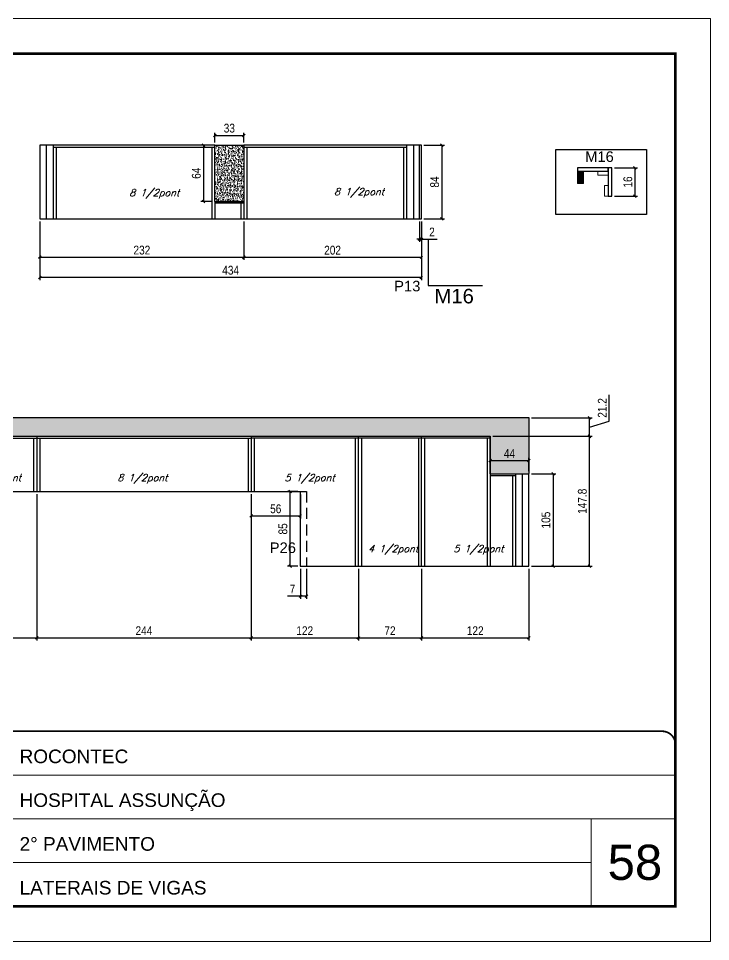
# Model space of a CAD drawing. Extents: x 137137 to 143418, y 10464 to 34486.
# Drawn here: x 139420 to 140207, y 17356 to 18406 of the extents above; entities that cross this region are included whole.
import ezdxf

# ---------------------------------------------------------------- set-up
doc = ezdxf.new("R2010")
doc.units = 0
for name, pattern in [('CONTINUO', [0]), ('DASHED', [0.75, 0.5, -0.25]), ('HIDDEN', [0.375, 0.25, -0.125])]:
    doc.linetypes.add(name, pattern=pattern)
for name, color, linetype in [('5', 5, 'Continuous'), ('COTA', 241, 'Continuous'), ('NOMENCLATURA', 7, 'Continuous'), ('Painéis', 200, 'Continuous'), ('SARR_2.2x7', 40, 'Continuous'), ('SARR_3.5x7', 81, 'Continuous'), ('texto', 7, 'Continuous')]:
    doc.layers.add(name, color=color, linetype=linetype)
for name, color, linetype, lineweight in [('CARIMBO', 255, 'Continuous', 9), ('Folhas', 255, 'Continuous', 9), ('Madeira', 126, 'Continuous', 18), ('Sarr 2.2x7', 40, 'Continuous', 9), ('SARRAFO DE PRESSAO', 251, 'DASHED', 9)]:
    doc.layers.add(name, color=color, linetype=linetype, lineweight=lineweight)
doc.styles.add('ARIAL', font='arial.ttf')
doc.styles.add('COTA TECNICA', font='techl___.ttf', dxfattribs={"height": 10})
doc.styles.add('Romans', font='romans.shx')
doc.styles.get("Standard").update_dxf_attribs({"font": 'arial.ttf'})
doc.dimstyles.new('PAINEL', dxfattribs={"dimtxt": 10, "dimasz": 3, "dimexe": 3, "dimexo": 3, "dimgap": 3, "dimtad": 1, "dimdec": 1, "dimzin": 12, "dimdsep": 46, "dimtxsty": 'COTA TECNICA', "dimblk1": 'OBLIQUE', "dimblk2": 'OBLIQUE', "dimsah": 1, "dimcen": 0.9, "dimclrd": 4, "dimclre": 4, "dimclrt": 240, "dimadec": 1, "dimazin": 3, "dimtfac": 1, "dimtdec": 1, "dimtmove": 0, "dimatfit": 3, "dimfxl": 1, "dimtolj": 1, "dimtzin": 12, "dimarcsym": 0})

# ---------------------------------------------------------------- blocks, each defined once
blk = doc.blocks.new('9999999999')
at = {"color": 30, "linetype": 'CONTINUO'}
for p, q in [((98564.6, 34379.6), (99584, 34379.6)), ((98564.6, 34329.8), (99488, 34329.8)), ((99584, 34329.8), (99488, 34329.8)), ((99488, 34329.8), (99488, 34230.2)), ((98564.6, 34280), (99488, 34280))]:
    blk.add_line(p, q, dxfattribs=at)
at = {"color": 30, "linetype": 'CONTINUO', "const_width": 2}
blk.add_lwpolyline([(99584, 34230.2), (99584, 34414.4, 0.414214), (99569, 34429.4), (98229, 34429.4, 0.414214), (98214, 34414.4), (98214, 34245.2, 0.414214), (98229, 34230.2), (99584, 34230.2)], format="xyb", dxfattribs=at)
at = {"layer": 'Folhas'}
blk.add_lwpolyline([(98139, 34190.2), (99624, 34190.2), (99624, 35240.2), (98139, 35240.2)], close=True, dxfattribs=at)
at = {"layer": 'Folhas', "color": 30, "const_width": 3}
blk.add_lwpolyline([(98214, 34230.2), (99584, 34230.2), (99584, 35200.2), (98214, 35200.2)], close=True, dxfattribs=at)
at = {"color": 7, "linetype": 'Continuous', "ltscale": 5, "style": 'ARIAL'}
for s, height, p in [('ROCONTEC', 15.48, (98837.7, 34393.1)), ('HOSPITAL ASSUNÇÃO', 15.483, (98837.7, 34343.3)), ('2° PAVIMENTO', 15.483, (98837.7, 34293.5)), ('LATERAIS DE VIGAS', 15.483, (98837.7, 34243.7))]:
    blk.add_text(s, height=height, dxfattribs=at).set_placement(p)
blk = doc.blocks.new('_Oblique')
at = {"color": 0, "linetype": 'ByBlock', "lineweight": -2}
blk.add_line((-0.5, -0.5), (0.5, 0.5), dxfattribs=at)
blk = doc.blocks.new('*D1677')
at = {"layer": 'COTA', "color": 4, "linetype": 'ByBlock', "lineweight": -2, "transparency": 16777216}
for p, q in [((139676.2, 18174.7), (139676.2, 18131)), ((139878.2, 18174.7), (139878.2, 18131)), ((139878.2, 18134), (139676.2, 18134))]:
    blk.add_line(p, q, dxfattribs=at)
at = {"layer": 'Defpoints', "color": 0, "linetype": 'ByBlock', "transparency": 16777216}
for p in [(139676.2, 18177.7), (139878.2, 18177.7), (139676.2, 18134)]:
    blk.add_point(p, dxfattribs=at)
at = {"layer": 'COTA', "color": 4, "linetype": 'ByBlock', "lineweight": -2, "transparency": 16777216, "xscale": 3, "yscale": 3, "zscale": 3, "rotation": 180}
blk.add_blockref('_Oblique', (139676.2, 18134), dxfattribs=at)
at = {"layer": 'COTA', "color": 4, "linetype": 'ByBlock', "lineweight": -2, "transparency": 16777216, "xscale": 3, "yscale": 3, "zscale": 3}
blk.add_blockref('_Oblique', (139878.2, 18134), dxfattribs=at)
at = {"layer": 'COTA', "color": 240, "linetype": 'ByBlock', "transparency": 16777216, "insert": (139777.2, 18142.1), "char_height": 10, "attachment_point": 5, "style": 'COTA TECNICA'}
blk.add_mtext('\\A1;202', dxfattribs=at)
blk = doc.blocks.new('*D1678')
at = {"layer": 'COTA', "color": 4, "linetype": 'ByBlock', "lineweight": -2, "transparency": 16777216}
for p, q in [((139444.2, 18174.7), (139444.2, 18131)), ((139676.2, 18174.7), (139676.2, 18131)), ((139676.2, 18134), (139444.2, 18134))]:
    blk.add_line(p, q, dxfattribs=at)
at = {"layer": 'Defpoints', "color": 0, "linetype": 'ByBlock', "transparency": 16777216}
for p in [(139444.2, 18177.7), (139676.2, 18177.7), (139444.2, 18134)]:
    blk.add_point(p, dxfattribs=at)
at = {"layer": 'COTA', "color": 4, "linetype": 'ByBlock', "lineweight": -2, "transparency": 16777216, "xscale": 3, "yscale": 3, "zscale": 3, "rotation": 180}
blk.add_blockref('_Oblique', (139444.2, 18134), dxfattribs=at)
at = {"layer": 'COTA', "color": 4, "linetype": 'ByBlock', "lineweight": -2, "transparency": 16777216, "xscale": 3, "yscale": 3, "zscale": 3}
blk.add_blockref('_Oblique', (139676.2, 18134), dxfattribs=at)
at = {"layer": 'COTA', "color": 240, "linetype": 'ByBlock', "transparency": 16777216, "insert": (139560.2, 18142.2), "char_height": 10, "attachment_point": 5, "style": 'COTA TECNICA'}
blk.add_mtext('\\A1;232', dxfattribs=at)
blk = doc.blocks.new('*D1679')
at = {"layer": 'COTA', "color": 4, "linetype": 'ByBlock', "lineweight": -2, "transparency": 16777216}
for p, q in [((139640.2, 18261.7), (139627.3, 18261.7)), ((139630.3, 18261.7), (139630.3, 18197.7)), ((139640.2, 18197.7), (139627.3, 18197.7))]:
    blk.add_line(p, q, dxfattribs=at)
at = {"layer": 'Defpoints', "color": 0, "linetype": 'ByBlock', "transparency": 16777216}
for p in [(139643.2, 18261.7), (139630.3, 18197.7), (139643.2, 18197.7)]:
    blk.add_point(p, dxfattribs=at)
at = {"layer": 'COTA', "color": 4, "linetype": 'ByBlock', "lineweight": -2, "transparency": 16777216, "xscale": 3, "yscale": 3, "zscale": 3}
for p, rotation in [((139630.3, 18261.7), 90), ((139630.3, 18197.7), 270)]:
    blk.add_blockref('_Oblique', p, dxfattribs=dict(at, rotation=rotation))
at = {"layer": 'COTA', "color": 240, "linetype": 'ByBlock', "transparency": 16777216, "insert": (139622.2, 18229.7), "char_height": 10, "attachment_point": 5, "rotation": 90, "style": 'COTA TECNICA'}
blk.add_mtext('\\A1;64', dxfattribs=at)
blk = doc.blocks.new('*D1680')
at = {"layer": 'COTA', "color": 4, "linetype": 'ByBlock', "lineweight": -2, "transparency": 16777216}
for p, q in [((139643.2, 18264.7), (139643.2, 18275.7)), ((139643.2, 18272.7), (139676.2, 18272.7)), ((139676.2, 18264.7), (139676.2, 18275.7))]:
    blk.add_line(p, q, dxfattribs=at)
at = {"layer": 'Defpoints', "color": 0, "linetype": 'ByBlock', "transparency": 16777216}
for p in [(139676.2, 18272.7), (139643.2, 18261.7), (139676.2, 18261.7)]:
    blk.add_point(p, dxfattribs=at)
at = {"layer": 'COTA', "color": 4, "linetype": 'ByBlock', "lineweight": -2, "transparency": 16777216, "xscale": 3, "yscale": 3, "zscale": 3, "rotation": 180}
blk.add_blockref('_Oblique', (139643.2, 18272.7), dxfattribs=at)
at = {"layer": 'COTA', "color": 4, "linetype": 'ByBlock', "lineweight": -2, "transparency": 16777216, "xscale": 3, "yscale": 3, "zscale": 3}
blk.add_blockref('_Oblique', (139676.2, 18272.7), dxfattribs=at)
at = {"layer": 'COTA', "color": 240, "linetype": 'ByBlock', "transparency": 16777216, "insert": (139659.7, 18280.9), "char_height": 10, "attachment_point": 5, "style": 'COTA TECNICA'}
blk.add_mtext('\\A1;33', dxfattribs=at)
blk = doc.blocks.new('*D1681')
at = {"layer": 'COTA', "color": 4, "linetype": 'ByBlock', "lineweight": -2, "transparency": 16777216}
for p, q in [((139881.2, 18261.7), (139904.5, 18261.7)), ((139901.5, 18261.7), (139901.5, 18177.7)), ((139881.2, 18177.7), (139904.5, 18177.7))]:
    blk.add_line(p, q, dxfattribs=at)
at = {"layer": 'Defpoints', "color": 0, "linetype": 'ByBlock', "transparency": 16777216}
for p in [(139878.2, 18261.7), (139878.2, 18177.7), (139901.5, 18177.7)]:
    blk.add_point(p, dxfattribs=at)
at = {"layer": 'COTA', "color": 4, "linetype": 'ByBlock', "lineweight": -2, "transparency": 16777216, "xscale": 3, "yscale": 3, "zscale": 3}
for p, rotation in [((139901.5, 18261.7), 90), ((139901.5, 18177.7), 270)]:
    blk.add_blockref('_Oblique', p, dxfattribs=dict(at, rotation=rotation))
at = {"layer": 'COTA', "color": 240, "linetype": 'ByBlock', "transparency": 16777216, "insert": (139893.4, 18219.7), "char_height": 10, "attachment_point": 5, "rotation": 90, "style": 'COTA TECNICA'}
blk.add_mtext('\\A1;84', dxfattribs=at)
blk = doc.blocks.new('*D1992')
at = {"layer": 'COTA', "color": 4, "lineweight": -2, "transparency": 16777216}
for p, q in [((139876.2, 18174.7), (139876.2, 18151.8)), ((139878.2, 18174.7), (139878.2, 18151.8)), ((139876.2, 18154.8), (139873.2, 18154.8)), ((139876.2, 18154.8), (139878.2, 18154.8)), ((139878.2, 18154.8), (139896.3, 18154.8))]:
    blk.add_line(p, q, dxfattribs=at)
at = {"layer": 'Defpoints', "color": 0, "transparency": 16777216}
for p in [(139876.2, 18177.7), (139878.2, 18177.7), (139878.2, 18154.8)]:
    blk.add_point(p, dxfattribs=at)
at = {"layer": 'COTA', "color": 4, "lineweight": -2, "transparency": 16777216, "xscale": 3, "yscale": 3, "zscale": 3}
blk.add_blockref('_Oblique', (139876.2, 18154.8), dxfattribs=at)
at = {"layer": 'COTA', "color": 4, "lineweight": -2, "transparency": 16777216, "xscale": 3, "yscale": 3, "zscale": 3, "rotation": 180}
blk.add_blockref('_Oblique', (139878.2, 18154.8), dxfattribs=at)
at = {"layer": 'COTA', "color": 240, "transparency": 16777216, "insert": (139890.3, 18162.8), "char_height": 10, "attachment_point": 5, "style": 'COTA TECNICA'}
blk.add_mtext('\\A1;2', dxfattribs=at)
blk = doc.blocks.new('*D1993')
at = {"layer": 'COTA', "color": 4, "lineweight": -2, "ltscale": 25, "transparency": 16777216}
for p, q in [((139444.2, 18174.7), (139444.2, 18108.1)), ((139878.2, 18174.7), (139878.2, 18108.1)), ((139878.2, 18111.1), (139444.2, 18111.1))]:
    blk.add_line(p, q, dxfattribs=at)
at = {"layer": 'Defpoints', "color": 0, "ltscale": 25, "transparency": 16777216}
for p in [(139444.2, 18177.7), (139878.2, 18177.7), (139444.2, 18111.1)]:
    blk.add_point(p, dxfattribs=at)
at = {"layer": 'COTA', "color": 4, "lineweight": -2, "ltscale": 25, "transparency": 16777216, "xscale": 3, "yscale": 3, "zscale": 3, "rotation": 180}
blk.add_blockref('_Oblique', (139444.2, 18111.1), dxfattribs=at)
at = {"layer": 'COTA', "color": 4, "lineweight": -2, "ltscale": 25, "transparency": 16777216, "xscale": 3, "yscale": 3, "zscale": 3}
blk.add_blockref('_Oblique', (139878.2, 18111.1), dxfattribs=at)
at = {"layer": 'COTA', "color": 240, "ltscale": 25, "transparency": 16777216, "insert": (139661.2, 18119.3), "char_height": 10, "attachment_point": 5, "style": 'COTA TECNICA'}
blk.add_mtext('\\A1;434', dxfattribs=at)
blk = doc.blocks.new('*D1994')
at = {"layer": 'Defpoints', "color": 0, "linetype": 'ByBlock', "transparency": 16777216}
for p in [(140094.9, 18235.7), (140094.9, 18203.7), (140121.3, 18203.7)]:
    blk.add_point(p, dxfattribs=at)
at = {"layer": 'Sarr 2.2x7', "color": 4, "linetype": 'ByBlock', "lineweight": -2, "transparency": 16777216}
for p, q in [((140097.9, 18235.7), (140124.3, 18235.7)), ((140121.3, 18235.7), (140121.3, 18203.7)), ((140097.9, 18203.7), (140124.3, 18203.7))]:
    blk.add_line(p, q, dxfattribs=at)
at = {"layer": 'Sarr 2.2x7', "color": 4, "linetype": 'ByBlock', "lineweight": -2, "transparency": 16777216, "xscale": 3, "yscale": 3, "zscale": 3}
for p, rotation in [((140121.3, 18235.7), 90), ((140121.3, 18203.7), 270)]:
    blk.add_blockref('_Oblique', p, dxfattribs=dict(at, rotation=rotation))
at = {"layer": 'Sarr 2.2x7', "color": 240, "linetype": 'ByBlock', "transparency": 16777216, "insert": (140113.2, 18219.7), "char_height": 10, "attachment_point": 5, "rotation": 90, "style": 'COTA TECNICA'}
blk.add_mtext('\\A1;16', dxfattribs=at)
blk = doc.blocks.new('*D1996')
at = {"layer": 'COTA', "color": 4, "lineweight": -2, "ltscale": 25, "transparency": 16777216}
for p, q in [((139740.5, 17779.6), (139740.5, 17745.7)), ((139747.5, 17779.6), (139747.5, 17745.7)), ((139740.5, 17748.7), (139725.8, 17748.7)), ((139747.5, 17748.7), (139740.5, 17748.7))]:
    blk.add_line(p, q, dxfattribs=at)
at = {"layer": 'Defpoints', "color": 0, "ltscale": 25, "transparency": 16777216}
for p in [(139740.5, 17782.6), (139747.5, 17782.6), (139740.5, 17748.7)]:
    blk.add_point(p, dxfattribs=at)
at = {"layer": 'COTA', "color": 4, "lineweight": -2, "ltscale": 25, "transparency": 16777216, "xscale": 3, "yscale": 3, "zscale": 3, "rotation": 180}
blk.add_blockref('_Oblique', (139740.5, 17748.7), dxfattribs=at)
at = {"layer": 'COTA', "color": 4, "lineweight": -2, "ltscale": 25, "transparency": 16777216, "xscale": 3, "yscale": 3, "zscale": 3}
blk.add_blockref('_Oblique', (139747.5, 17748.7), dxfattribs=at)
at = {"layer": 'COTA', "color": 240, "ltscale": 25, "transparency": 16777216, "insert": (139731.6, 17756.8), "char_height": 10, "attachment_point": 5, "style": 'COTA TECNICA'}
blk.add_mtext('\\A1;7', dxfattribs=at)
blk = doc.blocks.new('*D1997')
at = {"layer": 'COTA', "color": 4, "lineweight": -2, "ltscale": 25, "transparency": 16777216}
for p, q in [((139959.5, 17930.4), (140072.5, 17930.4)), ((140069.5, 17782.6), (140069.5, 17930.4)), ((140003.5, 17782.6), (140072.5, 17782.6))]:
    blk.add_line(p, q, dxfattribs=at)
at = {"layer": 'Defpoints', "color": 0, "ltscale": 25, "transparency": 16777216}
for p in [(139956.5, 17930.4), (140069.5, 17930.4), (140000.5, 17782.6)]:
    blk.add_point(p, dxfattribs=at)
at = {"layer": 'COTA', "color": 4, "lineweight": -2, "ltscale": 25, "transparency": 16777216, "xscale": 3, "yscale": 3, "zscale": 3}
for p, rotation in [((140069.5, 17930.4), 90), ((140069.5, 17782.6), 270)]:
    blk.add_blockref('_Oblique', p, dxfattribs=dict(at, rotation=rotation))
at = {"layer": 'COTA', "color": 240, "ltscale": 25, "transparency": 16777216, "insert": (140061.4, 17856.5), "char_height": 10, "attachment_point": 5, "rotation": 90, "style": 'COTA TECNICA'}
blk.add_mtext('\\A1;147.8', dxfattribs=at)
blk = doc.blocks.new('*D1998')
at = {"layer": 'COTA', "color": 4, "lineweight": -2, "ltscale": 25, "transparency": 16777216}
for p, q in [((140092.1, 17947.8), (140092.1, 17977.6)), ((140003.5, 17951.6), (140072.5, 17951.6)), ((140069.5, 17930.4), (140069.5, 17951.6)), ((140069.5, 17941), (140092.1, 17947.8)), ((139959.5, 17930.4), (140072.5, 17930.4))]:
    blk.add_line(p, q, dxfattribs=at)
at = {"layer": 'Defpoints', "color": 0, "ltscale": 25, "transparency": 16777216}
for p in [(140000.5, 17951.6), (140069.5, 17951.6), (139956.5, 17930.4)]:
    blk.add_point(p, dxfattribs=at)
at = {"layer": 'COTA', "color": 4, "lineweight": -2, "ltscale": 25, "transparency": 16777216, "xscale": 3, "yscale": 3, "zscale": 3}
for p, rotation in [((140069.5, 17951.6), 90), ((140069.5, 17930.4), 270)]:
    blk.add_blockref('_Oblique', p, dxfattribs=dict(at, rotation=rotation))
at = {"layer": 'COTA', "color": 240, "ltscale": 25, "transparency": 16777216, "insert": (140084.1, 17962.7), "char_height": 10, "attachment_point": 5, "rotation": 90, "style": 'COTA TECNICA'}
blk.add_mtext('\\A1;21.2', dxfattribs=at)
blk = doc.blocks.new('*D1999')
at = {"layer": 'COTA', "color": 4, "lineweight": -2, "ltscale": 25, "transparency": 16777216}
for p, q in [((140003.5, 17887.6), (140031.1, 17887.6)), ((140028.1, 17887.6), (140028.1, 17782.6)), ((140003.5, 17782.6), (140031.1, 17782.6))]:
    blk.add_line(p, q, dxfattribs=at)
at = {"layer": 'Defpoints', "color": 0, "ltscale": 25, "transparency": 16777216}
for p in [(140000.5, 17887.6), (140000.5, 17782.6), (140028.1, 17782.6)]:
    blk.add_point(p, dxfattribs=at)
at = {"layer": 'COTA', "color": 4, "lineweight": -2, "ltscale": 25, "transparency": 16777216, "xscale": 3, "yscale": 3, "zscale": 3}
for p, rotation in [((140028.1, 17887.6), 90), ((140028.1, 17782.6), 270)]:
    blk.add_blockref('_Oblique', p, dxfattribs=dict(at, rotation=rotation))
at = {"layer": 'COTA', "color": 240, "ltscale": 25, "transparency": 16777216, "insert": (140020, 17835.1), "char_height": 10, "attachment_point": 5, "rotation": 90, "style": 'COTA TECNICA'}
blk.add_mtext('\\A1;105', dxfattribs=at)
blk = doc.blocks.new('*D2000')
at = {"layer": 'COTA', "color": 4, "lineweight": -2, "ltscale": 25, "transparency": 16777216}
for p, q in [((139956.5, 17890.6), (139956.5, 17905.8)), ((139956.5, 17902.8), (140000.5, 17902.8)), ((140000.5, 17890.6), (140000.5, 17905.8))]:
    blk.add_line(p, q, dxfattribs=at)
at = {"layer": 'Defpoints', "color": 0, "ltscale": 25, "transparency": 16777216}
for p in [(140000.5, 17902.8), (139956.5, 17887.6), (140000.5, 17887.6)]:
    blk.add_point(p, dxfattribs=at)
at = {"layer": 'COTA', "color": 4, "lineweight": -2, "ltscale": 25, "transparency": 16777216, "xscale": 3, "yscale": 3, "zscale": 3, "rotation": 180}
blk.add_blockref('_Oblique', (139956.5, 17902.8), dxfattribs=at)
at = {"layer": 'COTA', "color": 4, "lineweight": -2, "ltscale": 25, "transparency": 16777216, "xscale": 3, "yscale": 3, "zscale": 3}
blk.add_blockref('_Oblique', (140000.5, 17902.8), dxfattribs=at)
at = {"layer": 'COTA', "color": 240, "ltscale": 25, "transparency": 16777216, "insert": (139978.5, 17910.8), "char_height": 10, "attachment_point": 5, "style": 'COTA TECNICA'}
blk.add_mtext('\\A1;44', dxfattribs=at)
blk = doc.blocks.new('*D2001')
at = {"layer": 'COTA', "color": 4, "lineweight": -2, "ltscale": 25, "transparency": 16777216}
for p, q in [((139196.5, 17864.6), (139196.5, 17698.2)), ((139440.5, 17864.6), (139440.5, 17698.2)), ((139196.5, 17701.2), (139440.5, 17701.2))]:
    blk.add_line(p, q, dxfattribs=at)
at = {"layer": 'Defpoints', "color": 0, "ltscale": 25, "transparency": 16777216}
for p in [(139196.5, 17867.6), (139440.5, 17867.6), (139440.5, 17701.2)]:
    blk.add_point(p, dxfattribs=at)
at = {"layer": 'COTA', "color": 4, "lineweight": -2, "ltscale": 25, "transparency": 16777216, "xscale": 3, "yscale": 3, "zscale": 3, "rotation": 180}
blk.add_blockref('_Oblique', (139196.5, 17701.2), dxfattribs=at)
at = {"layer": 'COTA', "color": 4, "lineweight": -2, "ltscale": 25, "transparency": 16777216, "xscale": 3, "yscale": 3, "zscale": 3}
blk.add_blockref('_Oblique', (139440.5, 17701.2), dxfattribs=at)
at = {"layer": 'COTA', "color": 240, "ltscale": 25, "transparency": 16777216, "insert": (139318.5, 17709.3), "char_height": 10, "attachment_point": 5, "style": 'COTA TECNICA'}
blk.add_mtext('\\A1;244', dxfattribs=at)
blk = doc.blocks.new('*D2002')
at = {"layer": 'COTA', "color": 4, "lineweight": -2, "ltscale": 25, "transparency": 16777216}
for p, q in [((139440.5, 17864.6), (139440.5, 17698.2)), ((139684.5, 17864.6), (139684.5, 17698.2)), ((139440.5, 17701.2), (139684.5, 17701.2))]:
    blk.add_line(p, q, dxfattribs=at)
at = {"layer": 'Defpoints', "color": 0, "ltscale": 25, "transparency": 16777216}
for p in [(139440.5, 17867.6), (139684.5, 17867.6), (139684.5, 17701.2)]:
    blk.add_point(p, dxfattribs=at)
at = {"layer": 'COTA', "color": 4, "lineweight": -2, "ltscale": 25, "transparency": 16777216, "xscale": 3, "yscale": 3, "zscale": 3, "rotation": 180}
blk.add_blockref('_Oblique', (139440.5, 17701.2), dxfattribs=at)
at = {"layer": 'COTA', "color": 4, "lineweight": -2, "ltscale": 25, "transparency": 16777216, "xscale": 3, "yscale": 3, "zscale": 3}
blk.add_blockref('_Oblique', (139684.5, 17701.2), dxfattribs=at)
at = {"layer": 'COTA', "color": 240, "ltscale": 25, "transparency": 16777216, "insert": (139562.5, 17709.3), "char_height": 10, "attachment_point": 5, "style": 'COTA TECNICA'}
blk.add_mtext('\\A1;244', dxfattribs=at)
blk = doc.blocks.new('*D2003')
at = {"layer": 'COTA', "color": 4, "lineweight": -2, "ltscale": 25, "transparency": 16777216}
for p, q in [((139684.5, 17864.6), (139684.5, 17698.2)), ((139806.5, 17779.6), (139806.5, 17698.2)), ((139684.5, 17701.2), (139806.5, 17701.2))]:
    blk.add_line(p, q, dxfattribs=at)
at = {"layer": 'Defpoints', "color": 0, "ltscale": 25, "transparency": 16777216}
for p in [(139684.5, 17867.6), (139806.5, 17782.6), (139806.5, 17701.2)]:
    blk.add_point(p, dxfattribs=at)
at = {"layer": 'COTA', "color": 4, "lineweight": -2, "ltscale": 25, "transparency": 16777216, "xscale": 3, "yscale": 3, "zscale": 3, "rotation": 180}
blk.add_blockref('_Oblique', (139684.5, 17701.2), dxfattribs=at)
at = {"layer": 'COTA', "color": 4, "lineweight": -2, "ltscale": 25, "transparency": 16777216, "xscale": 3, "yscale": 3, "zscale": 3}
blk.add_blockref('_Oblique', (139806.5, 17701.2), dxfattribs=at)
at = {"layer": 'COTA', "color": 240, "ltscale": 25, "transparency": 16777216, "insert": (139745.5, 17709.3), "char_height": 10, "attachment_point": 5, "style": 'COTA TECNICA'}
blk.add_mtext('\\A1;122', dxfattribs=at)
blk = doc.blocks.new('*D2004')
at = {"layer": 'COTA', "color": 4, "lineweight": -2, "ltscale": 25, "transparency": 16777216}
for p, q in [((139806.5, 17779.6), (139806.5, 17698.2)), ((139878.5, 17779.6), (139878.5, 17698.2)), ((139806.5, 17701.2), (139878.5, 17701.2))]:
    blk.add_line(p, q, dxfattribs=at)
at = {"layer": 'Defpoints', "color": 0, "ltscale": 25, "transparency": 16777216}
for p in [(139806.5, 17782.6), (139878.5, 17782.6), (139878.5, 17701.2)]:
    blk.add_point(p, dxfattribs=at)
at = {"layer": 'COTA', "color": 4, "lineweight": -2, "ltscale": 25, "transparency": 16777216, "xscale": 3, "yscale": 3, "zscale": 3, "rotation": 180}
blk.add_blockref('_Oblique', (139806.5, 17701.2), dxfattribs=at)
at = {"layer": 'COTA', "color": 4, "lineweight": -2, "ltscale": 25, "transparency": 16777216, "xscale": 3, "yscale": 3, "zscale": 3}
blk.add_blockref('_Oblique', (139878.5, 17701.2), dxfattribs=at)
at = {"layer": 'COTA', "color": 240, "ltscale": 25, "transparency": 16777216, "insert": (139842.5, 17709.3), "char_height": 10, "attachment_point": 5, "style": 'COTA TECNICA'}
blk.add_mtext('\\A1;72', dxfattribs=at)
blk = doc.blocks.new('*D2005')
at = {"layer": 'COTA', "color": 4, "lineweight": -2, "ltscale": 25, "transparency": 16777216}
for p, q in [((139878.5, 17779.6), (139878.5, 17698.2)), ((140000.5, 17779.6), (140000.5, 17698.2)), ((139878.5, 17701.2), (140000.5, 17701.2))]:
    blk.add_line(p, q, dxfattribs=at)
at = {"layer": 'Defpoints', "color": 0, "ltscale": 25, "transparency": 16777216}
for p in [(139878.5, 17782.6), (140000.5, 17782.6), (140000.5, 17701.2)]:
    blk.add_point(p, dxfattribs=at)
at = {"layer": 'COTA', "color": 4, "lineweight": -2, "ltscale": 25, "transparency": 16777216, "xscale": 3, "yscale": 3, "zscale": 3, "rotation": 180}
blk.add_blockref('_Oblique', (139878.5, 17701.2), dxfattribs=at)
at = {"layer": 'COTA', "color": 4, "lineweight": -2, "ltscale": 25, "transparency": 16777216, "xscale": 3, "yscale": 3, "zscale": 3}
blk.add_blockref('_Oblique', (140000.5, 17701.2), dxfattribs=at)
at = {"layer": 'COTA', "color": 240, "ltscale": 25, "transparency": 16777216, "insert": (139939.5, 17709.3), "char_height": 10, "attachment_point": 5, "style": 'COTA TECNICA'}
blk.add_mtext('\\A1;122', dxfattribs=at)
blk = doc.blocks.new('*D1682')
at = {"layer": 'COTA', "color": 4, "lineweight": -2, "ltscale": 25, "transparency": 16777216}
for p, q in [((139684.5, 17864.2), (139684.5, 17836.8)), ((139740.5, 17864.2), (139740.5, 17836.8)), ((139684.5, 17839.8), (139740.5, 17839.8))]:
    blk.add_line(p, q, dxfattribs=at)
at = {"layer": 'Defpoints', "color": 0, "ltscale": 25, "transparency": 16777216}
for p in [(139684.5, 17867.2), (139740.5, 17867.2), (139740.5, 17839.8)]:
    blk.add_point(p, dxfattribs=at)
at = {"layer": 'COTA', "color": 4, "lineweight": -2, "ltscale": 25, "transparency": 16777216, "xscale": 3, "yscale": 3, "zscale": 3, "rotation": 180}
blk.add_blockref('_Oblique', (139684.5, 17839.8), dxfattribs=at)
at = {"layer": 'COTA', "color": 4, "lineweight": -2, "ltscale": 25, "transparency": 16777216, "xscale": 3, "yscale": 3, "zscale": 3}
blk.add_blockref('_Oblique', (139740.5, 17839.8), dxfattribs=at)
at = {"layer": 'COTA', "color": 240, "ltscale": 25, "transparency": 16777216, "insert": (139712.5, 17847.9), "char_height": 10, "attachment_point": 5, "style": 'COTA TECNICA'}
blk.add_mtext('\\A1;56', dxfattribs=at)
blk = doc.blocks.new('*D2006')
at = {"layer": 'COTA', "color": 4, "lineweight": -2, "ltscale": 25, "transparency": 16777216}
for p, q in [((139737.5, 17867.6), (139725.9, 17867.6)), ((139728.9, 17782.6), (139728.9, 17867.6)), ((139737.5, 17782.6), (139725.9, 17782.6))]:
    blk.add_line(p, q, dxfattribs=at)
at = {"layer": 'Defpoints', "color": 0, "ltscale": 25, "transparency": 16777216}
for p in [(139728.9, 17867.6), (139740.5, 17867.6), (139740.5, 17782.6)]:
    blk.add_point(p, dxfattribs=at)
at = {"layer": 'COTA', "color": 4, "lineweight": -2, "ltscale": 25, "transparency": 16777216, "xscale": 3, "yscale": 3, "zscale": 3}
for p, rotation in [((139728.9, 17867.6), 90), ((139728.9, 17782.6), 270)]:
    blk.add_blockref('_Oblique', p, dxfattribs=dict(at, rotation=rotation))
at = {"layer": 'COTA', "color": 240, "ltscale": 25, "transparency": 16777216, "insert": (139720.7, 17825.1), "char_height": 10, "attachment_point": 5, "rotation": 90, "style": 'COTA TECNICA'}
blk.add_mtext('\\A1;85', dxfattribs=at)

msp = doc.modelspace()

# ---------------------------------------------------------------- hatches: boundary and pattern name
at = {"layer": 'COTA', "linetype": 'ByBlock'}
h = msp.add_hatch(dxfattribs=at)
h.set_pattern_fill('AR-CONC', color=256, scale=0.03)
h.paths.add_polyline_path([(139676.21, 18261.69), (139643.21, 18261.69), (139643.21, 18197.69), (139676.21, 18197.69)])
h = msp.add_hatch(dxfattribs=at)
h.set_pattern_fill('AR-CONC', color=256, scale=0.03)
h.set_pattern_definition([(50, (0, 70.088), (5.46554007, -0.47817257), [0.5715, -6.2865]), (355, (0, 70.088), (-1.05730264, 5.73170536), [0.4572, -5.02921753]), (100.4514447, (0.4555, 70.0484), (4.40823741, 5.25353256), [0.48570026, -5.34270734]), (46.1842, (0, 71.612), (8.13237123, -1.26126984), [0.85725, -9.42975]), (96.6355576, (0.678, 71.507), (7.122124, 7.42278374), [0.7285507, -8.01406824]), (351.184151, (0, 71.612), (7.122124, 7.42278374), [0.685799, -7.54379196]), (21, (0.762, 71.231), (4.54843174, -3.06795595), [0.5715, -6.2865]), (326, (0.762, 71.231), (1.85406085, 5.52563898), [0.4572, -5.0292]), (71.451445, (1.141, 70.9755), (6.40249258, 2.45768307), [0.48570026, -5.34269813]), (37.5, (0, 70.0882), (0.092658098, 2.536651166), [0, -4.96824, 0, -5.1054, 0, -5.04825]), (7.5, (0, 70.0882), (2.004589875, 3.005417245), [0, -2.91084, 0, -4.85394, 0, -1.92405]), (327.5, (-1.6993, 70.0882), (4.067717855, -0.17186232), [0, -1.905, 0, -5.9436, 0, -7.8867]), (317.5, (-2.4613, 70.0882), (4.44387544, 0.76279473), [0, -2.4765, 0, -3.94716, 0, -5.6007])])
h.paths.add_polyline_path([(139196.49, 17951.64), (139196.49, 17930.44), (139956.47, 17930.44), (139956.47, 17887.64), (140000.47, 17887.64), (140000.47, 17951.64)])
at = {"layer": 'Madeira'}
h = msp.add_hatch(dxfattribs=at)
h.set_pattern_fill('ANSI31', color=256, scale=0.2, angle=450, style=0)
h.set_pattern_definition([(135, (123489.8962, 31539.97347), (-0.449012806, -0.449012806), [])])
h.paths.add_polyline_path([(140055.91, 18218.06), (140062.91, 18218.06), (140062.91, 18232.06), (140055.91, 18232.06)])

# ---------------------------------------------------------------- linework, layer by layer
at = {"linetype": 'ByBlock'}
msp.add_lwpolyline([(140031.07, 18256.75), (140134.5, 18256.75), (140134.5, 18182.67), (140031.07, 18182.67)], close=True, dxfattribs=at)
at = {"layer": 'COTA', "linetype": 'ByBlock'}
msp.add_line((139643.21, 18261.69), (139676.21, 18261.69), dxfattribs=at)
at = {"layer": 'COTA', "linetype": 'DASHED', "ltscale": 0.3}
for p, q in [((139196.49, 17951.64), (140000.47, 17951.64)), ((140000.47, 17951.64), (140000.47, 17887.64))]:
    msp.add_line(p, q, dxfattribs=at)
at = {"layer": 'Madeira'}
msp.add_lwpolyline([(140055.91, 18232.06), (140062.91, 18232.06), (140062.91, 18218.06), (140055.91, 18218.06)], close=True, dxfattribs=at)
at = {"layer": 'NOMENCLATURA', "linetype": 'Continuous'}
for p, q in [((139886.13, 18154.52), (139886.13, 18102.12)), ((139886.13, 18102.12), (139947.62, 18102.12))]:
    msp.add_line(p, q, dxfattribs=at)
at = {"layer": 'Painéis', "linetype": 'ByBlock'}
for p, q in [((139444.21, 18261.69), (139444.21, 18177.69)), ((139643.21, 18261.69), (139444.21, 18261.69)), ((139643.21, 18197.69), (139643.21, 18261.69)), ((139676.21, 18261.69), (139676.21, 18177.69)), ((139878.21, 18261.69), (139676.21, 18261.69)), ((139876.21, 18177.69), (139876.21, 18261.69)), ((139878.21, 18177.69), (139878.21, 18261.69)), ((139643.21, 18197.69), (139676.21, 18197.69)), ((139444.21, 18177.69), (139878.21, 18177.69)), ((139196.49, 17930.44), (139956.47, 17930.44)), ((139440.49, 17930.44), (139440.49, 17867.64)), ((139684.49, 17930.44), (139684.49, 17867.64)), ((139806.49, 17930.44), (139806.49, 17782.64)), ((139196.49, 17867.64), (139740.49, 17867.64)), ((139740.49, 17867.64), (139740.49, 17782.64))]:
    msp.add_line(p, q, dxfattribs=at)
at = {"layer": 'Painéis', "ltscale": 25}
for p, q in [((139878.47, 17782.64), (139878.47, 17930.44)), ((139956.47, 17887.64), (139956.47, 17930.44)), ((139956.47, 17887.64), (140000.47, 17887.64)), ((140000.47, 17782.64), (140000.47, 17887.64)), ((139740.49, 17782.64), (140000.47, 17782.64))]:
    msp.add_line(p, q, dxfattribs=at)
at = {"layer": 'Painéis', "linetype": 'ByBlock'}
msp.add_lwpolyline([(140090.87, 18235.66), (140055.93, 18235.66), (140055.93, 18232.06), (140090.87, 18232.06), (140090.87, 18235.66)], dxfattribs=at)
at = {"layer": 'Painéis'}
msp.add_lwpolyline([(140090.87, 18203.66), (140094.87, 18203.66), (140094.87, 18235.66), (140090.87, 18235.66)], close=True, dxfattribs=at)
at = {"layer": 'Sarr 2.2x7', "linetype": 'ByBlock'}
for points in [[(140090.87, 18232.06), (140078.87, 18232.06), (140078.87, 18227.66), (140090.87, 18227.66), (140090.87, 18232.06)], [(140090.87, 18203.66), (140090.87, 18215.66), (140086.47, 18215.66), (140086.47, 18203.66), (140090.87, 18203.66)]]:
    msp.add_lwpolyline(points, dxfattribs=at)
at = {"layer": 'SARR_2.2x7', "linetype": 'Continuous'}
for p, q in [((139451.21, 18261.69), (139451.21, 18177.69)), ((139869.21, 18261.69), (139869.21, 18177.69)), ((139459.21, 18259.49), (139643.21, 18259.49)), ((139676.21, 18259.49), (139861.21, 18259.49)), ((139676.21, 18195.49), (139643.21, 18195.49)), ((139806.49, 17928.24), (139684.49, 17928.24)), ((139878.47, 17928.24), (139806.49, 17928.24)), ((139956.47, 17928.24), (139878.47, 17928.24)), ((139985.47, 17885.44), (139956.47, 17885.44)), ((139993.47, 17782.64), (139993.47, 17887.64))]:
    msp.add_line(p, q, dxfattribs=at)
at = {"layer": 'SARR_2.2x7', "linetype": 'Continuous', "ltscale": 50}
for p, q in [((139332.49, 17928.24), (139440.49, 17928.24)), ((139440.49, 17928.24), (139684.49, 17928.24))]:
    msp.add_line(p, q, dxfattribs=at)
at = {"layer": 'SARR_2.2x7', "linetype": 'HIDDEN', "ltscale": 50}
for p, q in [((139740.49, 17867.64), (139747.49, 17867.64)), ((139747.49, 17867.64), (139747.49, 17782.64))]:
    msp.add_line(p, q, dxfattribs=at)
at = {"layer": 'SARR_3.5x7'}
for p, q in [((139459.21, 18261.69), (139459.21, 18177.69)), ((139861.21, 18261.69), (139861.21, 18177.69)), ((139462.71, 18259.49), (139462.71, 18177.69)), ((139639.71, 18259.49), (139639.71, 18177.69)), ((139679.71, 18259.49), (139679.71, 18177.69)), ((139857.71, 18259.49), (139857.71, 18177.69)), ((139643.21, 18197.69), (139643.21, 18177.69)), ((139672.71, 18195.49), (139672.71, 18177.69)), ((139436.99, 17928.24), (139436.99, 17867.64)), ((139443.99, 17928.24), (139443.99, 17867.64)), ((139680.99, 17928.24), (139680.99, 17867.64)), ((139687.99, 17928.24), (139687.99, 17867.64)), ((139802.99, 17928.24), (139802.99, 17782.64)), ((139809.99, 17928.24), (139809.99, 17782.64)), ((139874.97, 17928.24), (139874.97, 17782.64)), ((139881.97, 17928.24), (139881.97, 17782.64)), ((139952.97, 17928.24), (139952.97, 17782.64)), ((139956.47, 17930.44), (139956.47, 17782.64)), ((139981.97, 17885.44), (139981.97, 17782.64)), ((139985.47, 17887.64), (139985.47, 17782.64))]:
    msp.add_line(p, q, dxfattribs=at)

# ---------------------------------------------------------------- block references
at = {"layer": 'SARRAFO DE PRESSAO', "color": 6, "linetype": 'ByBlock'}
msp.add_blockref('9999999999', (40583.31, -16834.48), dxfattribs=at)

# ---------------------------------------------------------------- texts
at = {"layer": '5', "color": 7, "linetype": 'Continuous'}
msp.add_text('M16', height=12, rotation=359.99996, dxfattribs=at).set_placement((140064.6, 18242.54))
at = {"layer": '5', "linetype": 'Continuous'}
for s, rotation, p in [('P13', 359.99996, (139847.3, 18095.31)), ('P26', 0.00004, (139705.71, 17797.67))]:
    msp.add_text(s, height=12, rotation=rotation, dxfattribs=at).set_placement(p)
at = {"layer": 'CARIMBO', "style": 'ARIAL'}
msp.add_text('58', height=40, dxfattribs=at).set_placement((140090.15, 17425.87))
at = {"layer": 'NOMENCLATURA', "linetype": 'Continuous'}
msp.add_text('M16', height=16.5, dxfattribs=at).set_placement((139893.14, 18081.64))
at = {"layer": 'texto', "color": 2, "char_height": 8, "attachment_point": 5, "style": 'Romans'}
for s, insert in [('{\\Q19;\\C256;8 1/2pont}', (139574.34, 18206.15)), ('{\\Q19;\\C256;8 1/2pont}', (139807.39, 18207.35)), ('{\\Q19;\\C256;5 1/2pont}', (139394.33, 17882.22)), ('{\\Q19;\\C256;8 1/2pont}', (139560.88, 17882.18)), ('{\\Q19;\\C256;5 1/2pont}', (139751.15, 17882.18)), ('{\\Q19;\\C256;4 1/2pont}', (139846.13, 17801.44)), ('{\\Q19;\\C256;5 1/2pont}', (139943.21, 17801.44))]:
    msp.add_mtext(s, dxfattribs=dict(at, insert=insert))

# ---------------------------------------------------------------- dimensions: what is measured, and where the dimension line sits
at = {"layer": 'COTA', "linetype": 'ByBlock'}
dim = msp.add_linear_dim(base=(139676.21, 18272.7), p1=(139643.21, 18261.69), p2=(139676.21, 18261.69), dimstyle='PAINEL', dxfattribs=at)
dim.commit()
dim.dimension.update_dxf_attribs({"geometry": '*D1680', "text_midpoint": (139659.71, 18280.92)})
for base, p1, p2, picture, middle in [((139630.3, 18197.69), (139643.21, 18261.69), (139643.21, 18197.69), '*D1679', (139622.2, 18229.69)), ((139901.53, 18177.69), (139878.21, 18261.69), (139878.21, 18177.69), '*D1681', (139893.43, 18219.69))]:
    dim = msp.add_linear_dim(base=base, p1=p1, p2=p2, angle=90, dimstyle='PAINEL', dxfattribs=at)
    dim.commit()
    dim.dimension.update_dxf_attribs({"geometry": picture, "text_midpoint": middle})
for p1, p2, picture, middle in [((139676.21, 18177.69), (139444.21, 18177.69), '*D1678', (139560.21, 18142.21)), ((139878.21, 18177.69), (139676.21, 18177.69), '*D1677', (139777.21, 18142.09))]:
    dim = msp.add_aligned_dim(p1=p1, p2=p2, distance=43.7, dimstyle='PAINEL', dxfattribs=at)
    dim.commit()
    dim.dimension.update_dxf_attribs({"geometry": picture, "text_midpoint": middle})
at = {"layer": 'COTA', "ltscale": 25}
for base, p1, p2, picture, middle in [((139444.21, 18111.1), (139878.21, 18177.69), (139444.21, 18177.69), '*D1993', (139661.21, 18119.31)), ((140000.47, 17902.76), (139956.47, 17887.64), (140000.47, 17887.64), '*D2000', (139978.47, 17910.84)), ((139440.49, 17701.2), (139196.49, 17867.64), (139440.49, 17867.64), '*D2001', (139318.49, 17709.28)), ((139740.49, 17839.79), (139684.49, 17867.15), (139740.49, 17867.15), '*D1682', (139712.49, 17847.89)), ((139740.49, 17748.68), (139747.49, 17782.64), (139740.49, 17782.64), '*D1996', (139731.62, 17756.76))]:
    dim = msp.add_linear_dim(base=base, p1=p1, p2=p2, dimstyle='PAINEL', dxfattribs=at)
    dim.commit()
    dim.dimension.update_dxf_attribs({"geometry": picture, "text_midpoint": middle})
at = {"layer": 'COTA'}
dim = msp.add_linear_dim(base=(139878.21, 18154.79), p1=(139876.21, 18177.69), p2=(139878.21, 18177.69), dimstyle='PAINEL', dxfattribs=at)
dim.commit()
dim.dimension.update_dxf_attribs({"geometry": '*D1992', "text_midpoint": (139890.26, 18162.79)})
at = {"layer": 'COTA', "ltscale": 25}
dim = msp.add_linear_dim(base=(140069.46, 17951.64), p1=(139956.47, 17930.44), p2=(140000.47, 17951.64), angle=90, dimstyle='PAINEL', override={"dimtmove": 1}, dxfattribs=at)
dim.commit()
dim.dimension.update_dxf_attribs({"geometry": '*D1998', "text_midpoint": (140084.07, 17950.85)})
for base, p1, p2, picture, middle in [((140069.46, 17930.44), (140000.47, 17782.64), (139956.47, 17930.44), '*D1997', (140061.36, 17856.54)), ((140028.1, 17782.64), (140000.47, 17887.64), (140000.47, 17782.64), '*D1999', (140019.99, 17835.14)), ((139728.88, 17867.64), (139740.49, 17782.64), (139740.49, 17867.64), '*D2006', (139720.75, 17825.14))]:
    dim = msp.add_linear_dim(base=base, p1=p1, p2=p2, angle=90, dimstyle='PAINEL', dxfattribs=at)
    dim.commit()
    dim.dimension.update_dxf_attribs({"geometry": picture, "text_midpoint": middle})
for base, p1, p2, picture, middle in [((139684.49, 17701.2), (139440.49, 17867.64), (139684.49, 17867.64), '*D2002', (139562.49, 17709.28)), ((139806.49, 17701.2), (139684.49, 17867.64), (139806.49, 17782.64), '*D2003', (139745.49, 17709.26)), ((139878.47, 17701.2), (139806.49, 17782.64), (139878.47, 17782.64), '*D2004', (139842.48, 17709.28)), ((140000.47, 17701.2), (139878.47, 17782.64), (140000.47, 17782.64), '*D2005', (139939.47, 17709.26))]:
    dim = msp.add_linear_dim(base=base, p1=p1, p2=p2, dimstyle='PAINEL', override={"dimtmove": 1}, dxfattribs=at)
    dim.commit()
    dim.dimension.update_dxf_attribs({"geometry": picture, "text_midpoint": middle})
at = {"layer": 'Sarr 2.2x7', "linetype": 'ByBlock'}
dim = msp.add_linear_dim(base=(140121.31, 18203.66), p1=(140094.87, 18235.66), p2=(140094.87, 18203.66), angle=90, dimstyle='PAINEL', override={"dimlfac": 0.5}, dxfattribs=at)
dim.commit()
dim.dimension.update_dxf_attribs({"geometry": '*D1994', "text_midpoint": (140113.21, 18219.66)})

doc.saveas('drawing.dxf')
